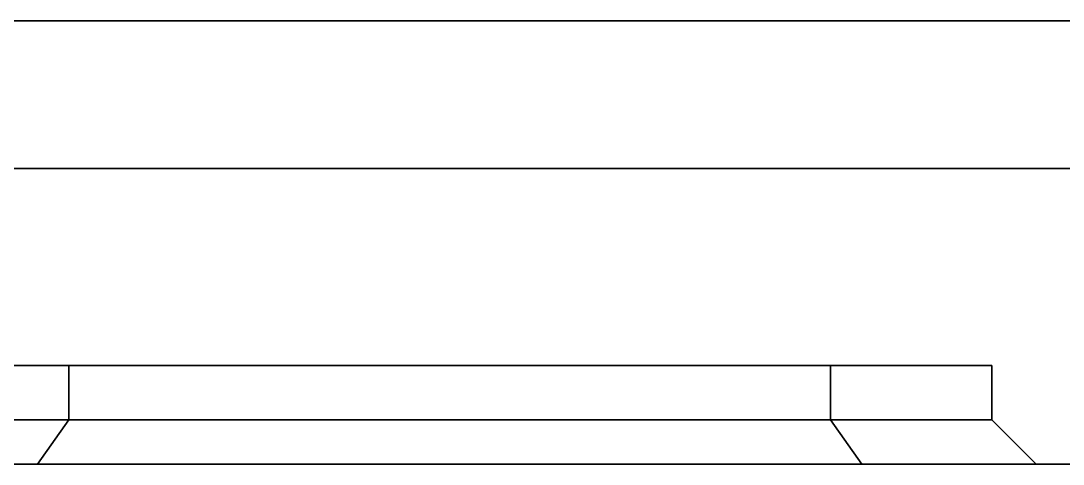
# Model space of a CAD drawing. Header units: millimetres. Extents: x -180 to 3623, y 0 to 2194.
# Drawn here: x 1368.46 to 1389.61, y 1242.93 to 1251.93 of the extents above; entities that cross this region are included whole.
import ezdxf

# ---------------------------------------------------------------- set-up
doc = ezdxf.new("R2010")
doc.units = ezdxf.units.MM

# ---------------------------------------------------------------- blocks, each defined once
blk = doc.blocks.new('Drawing View3')
at = {"color": 7, "linetype": 'Continuous', "lineweight": 35}
for p, q in [((1277.221, -8.427), (1235.5, -8.427)), ((1277.221, -8.427), (1235.5, -8.427)), ((1242.779, -8.427), (1284.5, -8.427)), ((1242.779, -8.427), (1284.5, -8.427)), ((1277.221, -11.427), (1235.5, -11.427)), ((1277.221, -11.427), (1235.5, -11.427)), ((1242.779, -11.427), (1284.5, -11.427)), ((1242.779, -11.427), (1284.5, -11.427)), ((1267.732, -15.427), (1249, -15.427)), ((1267.732, -15.427), (1249, -15.427)), ((1252.268, -16.527), (1252.268, -15.427)), ((1252.268, -15.427), (1271, -15.427)), ((1252.268, -16.527), (1252.268, -15.427)), ((1252.268, -15.427), (1271, -15.427)), ((1267.732, -16.527), (1267.732, -15.427)), ((1267.732, -16.527), (1267.732, -15.427)), ((1271, -16.527), (1271, -15.427)), ((1271, -16.527), (1271, -15.427)), ((1267.732, -16.527), (1249, -16.527)), ((1267.732, -16.527), (1249, -16.527)), ((1251.636, -17.427), (1252.268, -16.527)), ((1251.636, -17.427), (1252.268, -16.527)), ((1252.268, -16.527), (1271, -16.527)), ((1252.268, -16.527), (1271, -16.527)), ((1268.364, -17.427), (1267.732, -16.527)), ((1268.364, -17.427), (1267.732, -16.527)), ((1271.9, -17.427), (1271, -16.527)), ((1271.9, -17.427), (1271, -16.527)), ((1273.003, -17.427), (1241.5, -17.427)), ((1273.003, -17.427), (1241.5, -17.427)), ((1246.997, -17.427), (1278.5, -17.427)), ((1246.997, -17.427), (1278.5, -17.427)), ((1268.364, -17.427), (1248.1, -17.427)), ((1268.364, -17.427), (1248.1, -17.427)), ((1251.636, -17.427), (1271.9, -17.427)), ((1251.636, -17.427), (1271.9, -17.427))]:
    blk.add_line(p, q, dxfattribs=at)

msp = doc.modelspace()

# ---------------------------------------------------------------- block references
at = {"color": 7, "linetype": 'Continuous', "lineweight": 35}
msp.add_blockref('Drawing View3', (117.163, 1260.353), dxfattribs=at)

doc.saveas('drawing.dxf')
